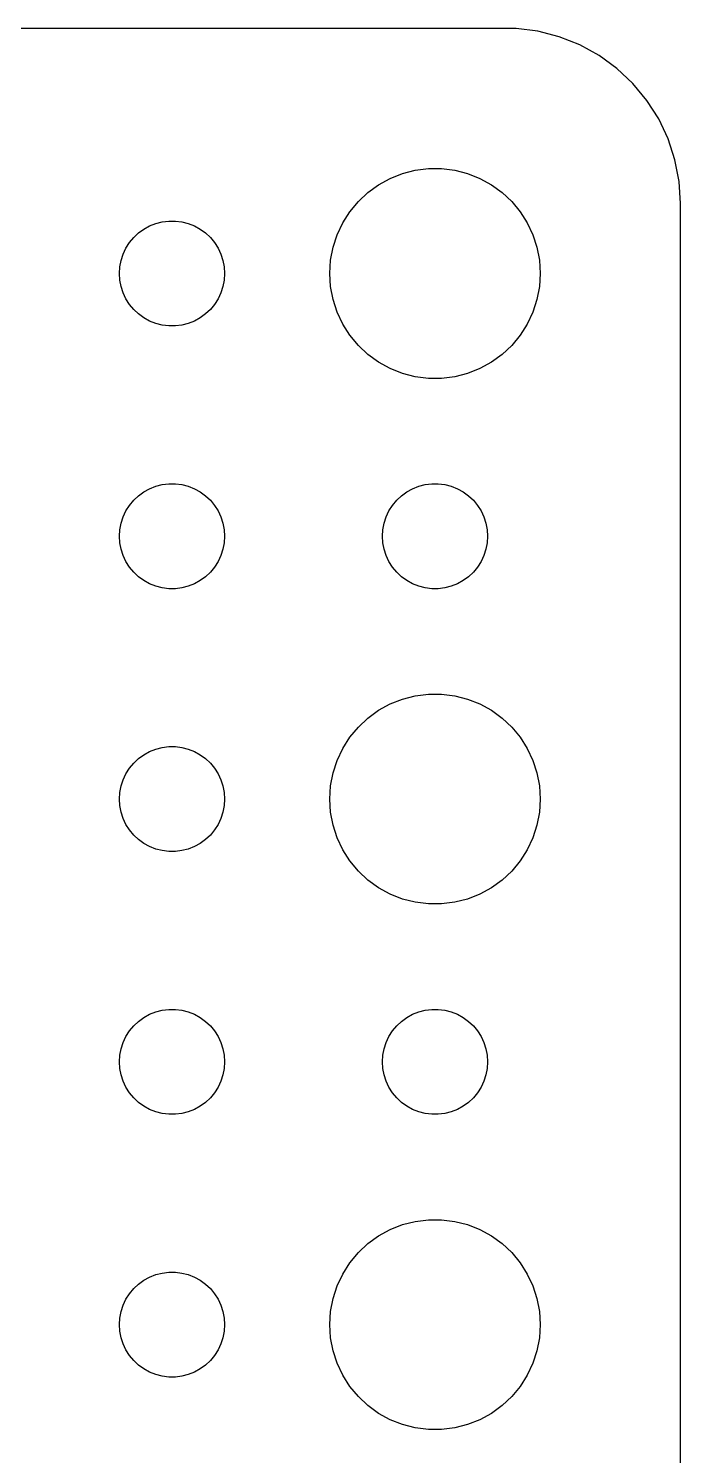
# Model space of a CAD drawing. Header units: metres. Extents: x -37 to 37, y 215 to 541.
# Drawn here: x 18.41 to 37, y 500.27 to 540.99 of the extents above; entities that cross this region are included whole.
import ezdxf

# ---------------------------------------------------------------- set-up
doc = ezdxf.new("R2010")
doc.units = ezdxf.units.M

msp = doc.modelspace()

# ---------------------------------------------------------------- linework, layer by layer
for p, q in [((32.3139, 540.99), (-32.3139, 540.99)), ((32.9369, 540.911), (32.3139, 540.99)), ((33.5451, 540.755), (32.9369, 540.911)), ((34.1289, 540.524), (33.5451, 540.755)), ((34.6791, 540.222), (34.1289, 540.524)), ((35.1871, 539.853), (34.6791, 540.222)), ((35.6448, 539.423), (35.1871, 539.853)), ((36.0451, 538.939), (35.6448, 539.423)), ((36.3815, 538.409), (36.0451, 538.939)), ((36.6489, 537.841), (36.3815, 538.409)), ((36.8429, 537.243), (36.6489, 537.841)), ((36.9606, 536.627), (36.8429, 537.243)), ((28.7227, 536.714), (29.0729, 536.853)), ((29.0729, 536.853), (29.4379, 536.947)), ((29.4379, 536.947), (29.8116, 536.994)), ((29.8116, 536.994), (30.1884, 536.994)), ((30.1884, 536.994), (30.5621, 536.947)), ((30.5621, 536.947), (30.927, 536.853)), ((30.927, 536.853), (31.2773, 536.714)), ((28.0877, 536.312), (28.3925, 536.533)), ((28.3925, 536.533), (28.7227, 536.714)), ((31.2773, 536.714), (31.6075, 536.533)), ((31.6075, 536.533), (31.9123, 536.312)), ((37, 536), (36.9606, 536.627)), ((27.5729, 535.763), (27.8131, 536.054)), ((27.8131, 536.054), (28.0877, 536.312)), ((31.9123, 536.312), (32.1869, 536.054)), ((32.1869, 536.054), (32.427, 535.763)), ((37, 472), (37, 536)), ((27.3711, 535.445), (27.5729, 535.763)), ((32.427, 535.763), (32.6289, 535.445)), ((21.4065, 535.027), (21.5439, 535.156)), ((21.5439, 535.156), (21.6963, 535.266)), ((21.6963, 535.266), (21.8613, 535.357)), ((21.8613, 535.357), (22.0365, 535.427)), ((22.0365, 535.427), (22.2189, 535.473)), ((22.2189, 535.473), (22.4058, 535.497)), ((22.4058, 535.497), (22.5942, 535.497)), ((22.5942, 535.497), (22.7811, 535.473)), ((22.7811, 535.473), (22.9635, 535.427)), ((22.9635, 535.427), (23.1387, 535.357)), ((23.1387, 535.357), (23.3037, 535.266)), ((23.3037, 535.266), (23.4561, 535.156)), ((23.4561, 535.156), (23.5934, 535.027)), ((27.2107, 535.104), (27.3711, 535.445)), ((32.6289, 535.445), (32.7893, 535.104)), ((21.1053, 534.552), (21.1855, 534.723)), ((21.1855, 534.723), (21.2865, 534.882)), ((21.2865, 534.882), (21.4065, 535.027)), ((23.5934, 535.027), (23.7135, 534.882)), ((23.7135, 534.882), (23.8145, 534.723)), ((23.8145, 534.723), (23.8947, 534.552)), ((27.0237, 534.376), (27.0942, 534.746)), ((27.0942, 534.746), (27.2107, 535.104)), ((32.7893, 535.104), (32.9057, 534.746)), ((32.9057, 534.746), (32.9763, 534.376)), ((21.0118, 534.188), (21.0471, 534.373)), ((21.0471, 534.373), (21.1053, 534.552)), ((23.8947, 534.552), (23.9529, 534.373)), ((23.9529, 534.373), (23.9882, 534.188)), ((27, 534), (27.0237, 534.376)), ((32.9763, 534.376), (33, 534)), ((21, 534), (21.0118, 534.188)), ((21.0118, 533.812), (21, 534)), ((23.9882, 534.188), (24, 534)), ((24, 534), (23.9882, 533.812)), ((27.0237, 533.624), (27, 534)), ((33, 534), (32.9763, 533.624)), ((21.0471, 533.627), (21.0118, 533.812)), ((21.1053, 533.448), (21.0471, 533.627)), ((23.9529, 533.627), (23.8947, 533.448)), ((23.9882, 533.812), (23.9529, 533.627)), ((27.0942, 533.254), (27.0237, 533.624)), ((32.9763, 533.624), (32.9057, 533.254)), ((21.1855, 533.277), (21.1053, 533.448)), ((21.2865, 533.118), (21.1855, 533.277)), ((21.4065, 532.973), (21.2865, 533.118)), ((23.7135, 533.118), (23.5934, 532.973)), ((23.8145, 533.277), (23.7135, 533.118)), ((23.8947, 533.448), (23.8145, 533.277)), ((27.2107, 532.896), (27.0942, 533.254)), ((32.9057, 533.254), (32.7893, 532.896)), ((21.5439, 532.844), (21.4065, 532.973)), ((21.6963, 532.734), (21.5439, 532.844)), ((21.8613, 532.643), (21.6963, 532.734)), ((23.3037, 532.734), (23.1387, 532.643)), ((23.4561, 532.844), (23.3037, 532.734)), ((23.5934, 532.973), (23.4561, 532.844)), ((27.3711, 532.555), (27.2107, 532.896)), ((32.7893, 532.896), (32.6289, 532.555)), ((22.0365, 532.573), (21.8613, 532.643)), ((22.2189, 532.527), (22.0365, 532.573)), ((22.4058, 532.503), (22.2189, 532.527)), ((22.5942, 532.503), (22.4058, 532.503)), ((22.7811, 532.527), (22.5942, 532.503)), ((22.9635, 532.573), (22.7811, 532.527)), ((23.1387, 532.643), (22.9635, 532.573)), ((27.5729, 532.237), (27.3711, 532.555)), ((32.6289, 532.555), (32.427, 532.237)), ((27.8131, 531.946), (27.5729, 532.237)), ((28.0877, 531.688), (27.8131, 531.946)), ((32.1869, 531.946), (31.9123, 531.688)), ((32.427, 532.237), (32.1869, 531.946)), ((28.3925, 531.467), (28.0877, 531.688)), ((28.7227, 531.286), (28.3925, 531.467)), ((31.6075, 531.467), (31.2773, 531.286)), ((31.9123, 531.688), (31.6075, 531.467)), ((29.0729, 531.147), (28.7227, 531.286)), ((29.4379, 531.053), (29.0729, 531.147)), ((29.8116, 531.006), (29.4379, 531.053)), ((30.5621, 531.053), (30.1884, 531.006)), ((30.927, 531.147), (30.5621, 531.053)), ((31.2773, 531.286), (30.927, 531.147)), ((30.1884, 531.006), (29.8116, 531.006)), ((21.6963, 527.766), (21.8613, 527.857)), ((21.8613, 527.857), (22.0365, 527.927)), ((22.0365, 527.927), (22.2189, 527.973)), ((22.2189, 527.973), (22.4058, 527.997)), ((22.4058, 527.997), (22.5942, 527.997)), ((22.5942, 527.997), (22.7811, 527.973)), ((22.7811, 527.973), (22.9635, 527.927)), ((22.9635, 527.927), (23.1387, 527.857)), ((23.1387, 527.857), (23.3037, 527.766)), ((29.1963, 527.766), (29.3613, 527.857)), ((29.3613, 527.857), (29.5365, 527.927)), ((29.5365, 527.927), (29.7189, 527.973)), ((29.7189, 527.973), (29.9058, 527.997)), ((29.9058, 527.997), (30.0942, 527.997)), ((30.0942, 527.997), (30.2811, 527.973)), ((30.2811, 527.973), (30.4635, 527.927)), ((30.4635, 527.927), (30.6387, 527.857)), ((30.6387, 527.857), (30.8037, 527.766)), ((21.1855, 527.223), (21.2865, 527.382)), ((21.2865, 527.382), (21.4065, 527.527)), ((21.4065, 527.527), (21.5439, 527.656)), ((21.5439, 527.656), (21.6963, 527.766)), ((23.3037, 527.766), (23.4561, 527.656)), ((23.4561, 527.656), (23.5934, 527.527)), ((23.5934, 527.527), (23.7135, 527.382)), ((23.7135, 527.382), (23.8145, 527.223)), ((28.6855, 527.223), (28.7865, 527.382)), ((28.7865, 527.382), (28.9065, 527.527)), ((28.9065, 527.527), (29.0439, 527.656)), ((29.0439, 527.656), (29.1963, 527.766)), ((30.8037, 527.766), (30.9561, 527.656)), ((30.9561, 527.656), (31.0934, 527.527)), ((31.0934, 527.527), (31.2135, 527.382)), ((31.2135, 527.382), (31.3145, 527.223)), ((21.0471, 526.873), (21.1053, 527.052)), ((21.1053, 527.052), (21.1855, 527.223)), ((23.8145, 527.223), (23.8947, 527.052)), ((23.8947, 527.052), (23.9529, 526.873)), ((28.5471, 526.873), (28.6053, 527.052)), ((28.6053, 527.052), (28.6855, 527.223)), ((31.3145, 527.223), (31.3947, 527.052)), ((31.3947, 527.052), (31.4529, 526.873)), ((21, 526.5), (21.0118, 526.688)), ((21.0118, 526.688), (21.0471, 526.873)), ((23.9529, 526.873), (23.9882, 526.688)), ((23.9882, 526.688), (24, 526.5)), ((28.5, 526.5), (28.5118, 526.688)), ((28.5118, 526.688), (28.5471, 526.873)), ((31.4529, 526.873), (31.4882, 526.688)), ((31.4882, 526.688), (31.5, 526.5)), ((21.0118, 526.312), (21, 526.5)), ((21.0471, 526.127), (21.0118, 526.312)), ((23.9882, 526.312), (23.9529, 526.127)), ((24, 526.5), (23.9882, 526.312)), ((28.5118, 526.312), (28.5, 526.5)), ((28.5471, 526.127), (28.5118, 526.312)), ((31.4882, 526.312), (31.4529, 526.127)), ((31.5, 526.5), (31.4882, 526.312)), ((21.1053, 525.948), (21.0471, 526.127)), ((21.1855, 525.777), (21.1053, 525.948)), ((21.2865, 525.618), (21.1855, 525.777)), ((23.8145, 525.777), (23.7135, 525.618)), ((23.8947, 525.948), (23.8145, 525.777)), ((23.9529, 526.127), (23.8947, 525.948)), ((28.6053, 525.948), (28.5471, 526.127)), ((28.6855, 525.777), (28.6053, 525.948)), ((28.7865, 525.618), (28.6855, 525.777)), ((31.3145, 525.777), (31.2135, 525.618)), ((31.3947, 525.948), (31.3145, 525.777)), ((31.4529, 526.127), (31.3947, 525.948)), ((21.4065, 525.473), (21.2865, 525.618)), ((21.5439, 525.344), (21.4065, 525.473)), ((21.6963, 525.234), (21.5439, 525.344)), ((23.4561, 525.344), (23.3037, 525.234)), ((23.5934, 525.473), (23.4561, 525.344)), ((23.7135, 525.618), (23.5934, 525.473)), ((28.9065, 525.473), (28.7865, 525.618)), ((29.0439, 525.344), (28.9065, 525.473)), ((29.1963, 525.234), (29.0439, 525.344)), ((30.9561, 525.344), (30.8037, 525.234)), ((31.0934, 525.473), (30.9561, 525.344)), ((31.2135, 525.618), (31.0934, 525.473)), ((21.8613, 525.143), (21.6963, 525.234)), ((22.0365, 525.073), (21.8613, 525.143)), ((22.2189, 525.027), (22.0365, 525.073)), ((22.4058, 525.003), (22.2189, 525.027)), ((22.5942, 525.003), (22.4058, 525.003)), ((22.7811, 525.027), (22.5942, 525.003)), ((22.9635, 525.073), (22.7811, 525.027)), ((23.1387, 525.143), (22.9635, 525.073)), ((23.3037, 525.234), (23.1387, 525.143)), ((29.3613, 525.143), (29.1963, 525.234)), ((29.5365, 525.073), (29.3613, 525.143)), ((29.7189, 525.027), (29.5365, 525.073)), ((29.9058, 525.003), (29.7189, 525.027)), ((30.0942, 525.003), (29.9058, 525.003)), ((30.2811, 525.027), (30.0942, 525.003)), ((30.4635, 525.073), (30.2811, 525.027)), ((30.6387, 525.143), (30.4635, 525.073)), ((30.8037, 525.234), (30.6387, 525.143)), ((28.3925, 521.533), (28.7227, 521.714)), ((28.7227, 521.714), (29.0729, 521.853)), ((29.0729, 521.853), (29.4379, 521.947)), ((29.4379, 521.947), (29.8116, 521.994)), ((29.8116, 521.994), (30.1884, 521.994)), ((30.1884, 521.994), (30.5621, 521.947)), ((30.5621, 521.947), (30.927, 521.853)), ((30.927, 521.853), (31.2773, 521.714)), ((31.2773, 521.714), (31.6075, 521.533)), ((27.8131, 521.054), (28.0877, 521.312)), ((28.0877, 521.312), (28.3925, 521.533)), ((31.6075, 521.533), (31.9123, 521.312)), ((31.9123, 521.312), (32.1869, 521.054)), ((27.5729, 520.763), (27.8131, 521.054)), ((32.1869, 521.054), (32.427, 520.763)), ((22.0365, 520.427), (22.2189, 520.473)), ((22.2189, 520.473), (22.4058, 520.497)), ((22.4058, 520.497), (22.5942, 520.497)), ((22.5942, 520.497), (22.7811, 520.473)), ((22.7811, 520.473), (22.9635, 520.427)), ((27.3711, 520.445), (27.5729, 520.763)), ((32.427, 520.763), (32.6289, 520.445)), ((21.4065, 520.027), (21.5439, 520.156)), ((21.5439, 520.156), (21.6963, 520.266)), ((21.6963, 520.266), (21.8613, 520.357)), ((21.8613, 520.357), (22.0365, 520.427)), ((22.9635, 520.427), (23.1387, 520.357)), ((23.1387, 520.357), (23.3037, 520.266)), ((23.3037, 520.266), (23.4561, 520.156)), ((23.4561, 520.156), (23.5934, 520.027)), ((27.0942, 519.746), (27.2107, 520.104)), ((27.2107, 520.104), (27.3711, 520.445)), ((32.6289, 520.445), (32.7893, 520.104)), ((32.7893, 520.104), (32.9057, 519.746)), ((21.1053, 519.552), (21.1855, 519.723)), ((21.1855, 519.723), (21.2865, 519.882)), ((21.2865, 519.882), (21.4065, 520.027)), ((23.5934, 520.027), (23.7135, 519.882)), ((23.7135, 519.882), (23.8145, 519.723)), ((23.8145, 519.723), (23.8947, 519.552)), ((27.0237, 519.376), (27.0942, 519.746)), ((32.9057, 519.746), (32.9763, 519.376)), ((21.0118, 519.188), (21.0471, 519.373)), ((21.0471, 519.373), (21.1053, 519.552)), ((23.8947, 519.552), (23.9529, 519.373)), ((23.9529, 519.373), (23.9882, 519.188)), ((27, 519), (27.0237, 519.376)), ((32.9763, 519.376), (33, 519)), ((21, 519), (21.0118, 519.188)), ((21.0118, 518.812), (21, 519)), ((23.9882, 519.188), (24, 519)), ((24, 519), (23.9882, 518.812)), ((27.0237, 518.624), (27, 519)), ((33, 519), (32.9763, 518.624)), ((21.0471, 518.627), (21.0118, 518.812)), ((21.1053, 518.448), (21.0471, 518.627)), ((21.1855, 518.277), (21.1053, 518.448)), ((23.8947, 518.448), (23.8145, 518.277)), ((23.9529, 518.627), (23.8947, 518.448)), ((23.9882, 518.812), (23.9529, 518.627)), ((27.0942, 518.254), (27.0237, 518.624)), ((32.9763, 518.624), (32.9057, 518.254)), ((21.2865, 518.118), (21.1855, 518.277)), ((21.4065, 517.973), (21.2865, 518.118)), ((23.7135, 518.118), (23.5934, 517.973)), ((23.8145, 518.277), (23.7135, 518.118)), ((27.2107, 517.896), (27.0942, 518.254)), ((32.9057, 518.254), (32.7893, 517.896)), ((21.5439, 517.844), (21.4065, 517.973)), ((21.6963, 517.734), (21.5439, 517.844)), ((21.8613, 517.643), (21.6963, 517.734)), ((22.0365, 517.573), (21.8613, 517.643)), ((23.1387, 517.643), (22.9635, 517.573)), ((23.3037, 517.734), (23.1387, 517.643)), ((23.4561, 517.844), (23.3037, 517.734)), ((23.5934, 517.973), (23.4561, 517.844)), ((27.3711, 517.555), (27.2107, 517.896)), ((32.7893, 517.896), (32.6289, 517.555)), ((22.2189, 517.527), (22.0365, 517.573)), ((22.4058, 517.503), (22.2189, 517.527)), ((22.5942, 517.503), (22.4058, 517.503)), ((22.7811, 517.527), (22.5942, 517.503)), ((22.9635, 517.573), (22.7811, 517.527)), ((27.5729, 517.237), (27.3711, 517.555)), ((27.8131, 516.946), (27.5729, 517.237)), ((32.427, 517.237), (32.1869, 516.946)), ((32.6289, 517.555), (32.427, 517.237)), ((28.0877, 516.688), (27.8131, 516.946)), ((32.1869, 516.946), (31.9123, 516.688)), ((28.3925, 516.467), (28.0877, 516.688)), ((28.7227, 516.286), (28.3925, 516.467)), ((31.6075, 516.467), (31.2773, 516.286)), ((31.9123, 516.688), (31.6075, 516.467)), ((29.0729, 516.147), (28.7227, 516.286)), ((29.4379, 516.053), (29.0729, 516.147)), ((29.8116, 516.006), (29.4379, 516.053)), ((30.1884, 516.006), (29.8116, 516.006)), ((30.5621, 516.053), (30.1884, 516.006)), ((30.927, 516.147), (30.5621, 516.053)), ((31.2773, 516.286), (30.927, 516.147)), ((21.5439, 512.656), (21.6963, 512.766)), ((21.6963, 512.766), (21.8613, 512.857)), ((21.8613, 512.857), (22.0365, 512.927)), ((22.0365, 512.927), (22.2189, 512.973)), ((22.2189, 512.973), (22.4058, 512.997)), ((22.4058, 512.997), (22.5942, 512.997)), ((22.5942, 512.997), (22.7811, 512.973)), ((22.7811, 512.973), (22.9635, 512.927)), ((22.9635, 512.927), (23.1387, 512.857)), ((23.1387, 512.857), (23.3037, 512.766)), ((23.3037, 512.766), (23.4561, 512.656)), ((29.0439, 512.656), (29.1963, 512.766)), ((29.1963, 512.766), (29.3613, 512.857)), ((29.3613, 512.857), (29.5365, 512.927)), ((29.5365, 512.927), (29.7189, 512.973)), ((29.7189, 512.973), (29.9058, 512.997)), ((29.9058, 512.997), (30.0942, 512.997)), ((30.0942, 512.997), (30.2811, 512.973)), ((30.2811, 512.973), (30.4635, 512.927)), ((30.4635, 512.927), (30.6387, 512.857)), ((30.6387, 512.857), (30.8037, 512.766)), ((30.8037, 512.766), (30.9561, 512.656)), ((21.1855, 512.223), (21.2865, 512.382)), ((21.2865, 512.382), (21.4065, 512.527)), ((21.4065, 512.527), (21.5439, 512.656)), ((23.4561, 512.656), (23.5934, 512.527)), ((23.5934, 512.527), (23.7135, 512.382)), ((23.7135, 512.382), (23.8145, 512.223)), ((28.6855, 512.223), (28.7865, 512.382)), ((28.7865, 512.382), (28.9065, 512.527)), ((28.9065, 512.527), (29.0439, 512.656)), ((30.9561, 512.656), (31.0934, 512.527)), ((31.0934, 512.527), (31.2135, 512.382)), ((31.2135, 512.382), (31.3145, 512.223)), ((21.0471, 511.873), (21.1053, 512.052)), ((21.1053, 512.052), (21.1855, 512.223)), ((23.8145, 512.223), (23.8947, 512.052)), ((23.8947, 512.052), (23.9529, 511.873)), ((28.5471, 511.873), (28.6053, 512.052)), ((28.6053, 512.052), (28.6855, 512.223)), ((31.3145, 512.223), (31.3947, 512.052)), ((31.3947, 512.052), (31.4529, 511.873)), ((21, 511.5), (21.0118, 511.688)), ((21.0118, 511.312), (21, 511.5)), ((21.0118, 511.688), (21.0471, 511.873)), ((23.9529, 511.873), (23.9882, 511.688)), ((23.9882, 511.688), (24, 511.5)), ((24, 511.5), (23.9882, 511.312)), ((28.5, 511.5), (28.5118, 511.688)), ((28.5118, 511.312), (28.5, 511.5)), ((28.5118, 511.688), (28.5471, 511.873)), ((31.4529, 511.873), (31.4882, 511.688)), ((31.4882, 511.688), (31.5, 511.5)), ((31.5, 511.5), (31.4882, 511.312)), ((21.0471, 511.127), (21.0118, 511.312)), ((21.1053, 510.948), (21.0471, 511.127)), ((23.9529, 511.127), (23.8947, 510.948)), ((23.9882, 511.312), (23.9529, 511.127)), ((28.5471, 511.127), (28.5118, 511.312)), ((28.6053, 510.948), (28.5471, 511.127)), ((31.4529, 511.127), (31.3947, 510.948)), ((31.4882, 511.312), (31.4529, 511.127)), ((21.1855, 510.777), (21.1053, 510.948)), ((21.2865, 510.618), (21.1855, 510.777)), ((23.8145, 510.777), (23.7135, 510.618)), ((23.8947, 510.948), (23.8145, 510.777)), ((28.6855, 510.777), (28.6053, 510.948)), ((28.7865, 510.618), (28.6855, 510.777)), ((31.3145, 510.777), (31.2135, 510.618)), ((31.3947, 510.948), (31.3145, 510.777)), ((21.4065, 510.473), (21.2865, 510.618)), ((21.5439, 510.344), (21.4065, 510.473)), ((21.6963, 510.234), (21.5439, 510.344)), ((23.4561, 510.344), (23.3037, 510.234)), ((23.5934, 510.473), (23.4561, 510.344)), ((23.7135, 510.618), (23.5934, 510.473)), ((28.9065, 510.473), (28.7865, 510.618)), ((29.0439, 510.344), (28.9065, 510.473)), ((29.1963, 510.234), (29.0439, 510.344)), ((30.9561, 510.344), (30.8037, 510.234)), ((31.0934, 510.473), (30.9561, 510.344)), ((31.2135, 510.618), (31.0934, 510.473)), ((21.8613, 510.143), (21.6963, 510.234)), ((22.0365, 510.073), (21.8613, 510.143)), ((22.2189, 510.027), (22.0365, 510.073)), ((22.4058, 510.003), (22.2189, 510.027)), ((22.5942, 510.003), (22.4058, 510.003)), ((22.7811, 510.027), (22.5942, 510.003)), ((22.9635, 510.073), (22.7811, 510.027)), ((23.1387, 510.143), (22.9635, 510.073)), ((23.3037, 510.234), (23.1387, 510.143)), ((29.3613, 510.143), (29.1963, 510.234)), ((29.5365, 510.073), (29.3613, 510.143)), ((29.7189, 510.027), (29.5365, 510.073)), ((29.9058, 510.003), (29.7189, 510.027)), ((30.0942, 510.003), (29.9058, 510.003)), ((30.2811, 510.027), (30.0942, 510.003)), ((30.4635, 510.073), (30.2811, 510.027)), ((30.6387, 510.143), (30.4635, 510.073)), ((30.8037, 510.234), (30.6387, 510.143)), ((28.3925, 506.533), (28.7227, 506.714)), ((28.7227, 506.714), (29.0729, 506.853)), ((29.0729, 506.853), (29.4379, 506.947)), ((29.4379, 506.947), (29.8116, 506.994)), ((29.8116, 506.994), (30.1884, 506.994)), ((30.1884, 506.994), (30.5621, 506.947)), ((30.5621, 506.947), (30.927, 506.853)), ((30.927, 506.853), (31.2773, 506.714)), ((31.2773, 506.714), (31.6075, 506.533)), ((27.8131, 506.054), (28.0877, 506.312)), ((28.0877, 506.312), (28.3925, 506.533)), ((31.6075, 506.533), (31.9123, 506.312)), ((31.9123, 506.312), (32.1869, 506.054)), ((27.5729, 505.763), (27.8131, 506.054)), ((32.1869, 506.054), (32.427, 505.763)), ((21.8613, 505.357), (22.0365, 505.427)), ((22.0365, 505.427), (22.2189, 505.473)), ((22.2189, 505.473), (22.4058, 505.497)), ((22.4058, 505.497), (22.5942, 505.497)), ((22.5942, 505.497), (22.7811, 505.473)), ((22.7811, 505.473), (22.9635, 505.427)), ((22.9635, 505.427), (23.1387, 505.357)), ((27.2107, 505.104), (27.3711, 505.445)), ((27.3711, 505.445), (27.5729, 505.763)), ((32.427, 505.763), (32.6289, 505.445)), ((32.6289, 505.445), (32.7893, 505.104)), ((21.2865, 504.882), (21.4065, 505.027)), ((21.4065, 505.027), (21.5439, 505.156)), ((21.5439, 505.156), (21.6963, 505.266)), ((21.6963, 505.266), (21.8613, 505.357)), ((23.1387, 505.357), (23.3037, 505.266)), ((23.3037, 505.266), (23.4561, 505.156)), ((23.4561, 505.156), (23.5934, 505.027)), ((23.5934, 505.027), (23.7135, 504.882)), ((27.0942, 504.746), (27.2107, 505.104)), ((32.7893, 505.104), (32.9057, 504.746)), ((21.1053, 504.552), (21.1855, 504.723)), ((21.1855, 504.723), (21.2865, 504.882)), ((23.7135, 504.882), (23.8145, 504.723)), ((23.8145, 504.723), (23.8947, 504.552)), ((27.0237, 504.376), (27.0942, 504.746)), ((32.9057, 504.746), (32.9763, 504.376)), ((21, 504), (21.0118, 504.188)), ((21.0118, 504.188), (21.0471, 504.373)), ((21.0471, 504.373), (21.1053, 504.552)), ((23.8947, 504.552), (23.9529, 504.373)), ((23.9529, 504.373), (23.9882, 504.188)), ((23.9882, 504.188), (24, 504)), ((27, 504), (27.0237, 504.376)), ((32.9763, 504.376), (33, 504)), ((21.0118, 503.812), (21, 504)), ((21.0471, 503.627), (21.0118, 503.812)), ((23.9882, 503.812), (23.9529, 503.627)), ((24, 504), (23.9882, 503.812)), ((27.0237, 503.624), (27, 504)), ((33, 504), (32.9763, 503.624)), ((21.1053, 503.448), (21.0471, 503.627)), ((21.1855, 503.277), (21.1053, 503.448)), ((23.8947, 503.448), (23.8145, 503.277)), ((23.9529, 503.627), (23.8947, 503.448)), ((27.0942, 503.254), (27.0237, 503.624)), ((32.9763, 503.624), (32.9057, 503.254)), ((21.2865, 503.118), (21.1855, 503.277)), ((21.4065, 502.973), (21.2865, 503.118)), ((21.5439, 502.844), (21.4065, 502.973)), ((23.5934, 502.973), (23.4561, 502.844)), ((23.7135, 503.118), (23.5934, 502.973)), ((23.8145, 503.277), (23.7135, 503.118)), ((27.2107, 502.896), (27.0942, 503.254)), ((32.9057, 503.254), (32.7893, 502.896)), ((21.6963, 502.734), (21.5439, 502.844)), ((21.8613, 502.643), (21.6963, 502.734)), ((22.0365, 502.573), (21.8613, 502.643)), ((22.2189, 502.527), (22.0365, 502.573)), ((22.9635, 502.573), (22.7811, 502.527)), ((23.1387, 502.643), (22.9635, 502.573)), ((23.3037, 502.734), (23.1387, 502.643)), ((23.4561, 502.844), (23.3037, 502.734)), ((27.3711, 502.555), (27.2107, 502.896)), ((27.5729, 502.237), (27.3711, 502.555)), ((32.6289, 502.555), (32.427, 502.237)), ((32.7893, 502.896), (32.6289, 502.555)), ((22.4058, 502.503), (22.2189, 502.527)), ((22.5942, 502.503), (22.4058, 502.503)), ((22.7811, 502.527), (22.5942, 502.503)), ((27.8131, 501.946), (27.5729, 502.237)), ((32.427, 502.237), (32.1869, 501.946)), ((28.0877, 501.688), (27.8131, 501.946)), ((32.1869, 501.946), (31.9123, 501.688)), ((28.3925, 501.467), (28.0877, 501.688)), ((28.7227, 501.286), (28.3925, 501.467)), ((31.6075, 501.467), (31.2773, 501.286)), ((31.9123, 501.688), (31.6075, 501.467)), ((29.0729, 501.147), (28.7227, 501.286)), ((29.4379, 501.053), (29.0729, 501.147)), ((29.8116, 501.006), (29.4379, 501.053)), ((30.1884, 501.006), (29.8116, 501.006)), ((30.5621, 501.053), (30.1884, 501.006)), ((30.927, 501.147), (30.5621, 501.053)), ((31.2773, 501.286), (30.927, 501.147))]:
    msp.add_line(p, q)

doc.saveas('drawing.dxf')
